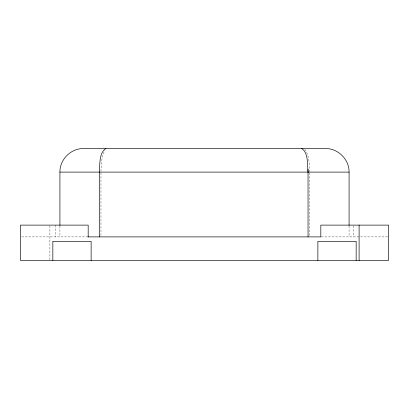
<?xml version="1.0" encoding="UTF-8"?>
<svg xmlns="http://www.w3.org/2000/svg" width="409" height="409" viewBox="0 0 409 409"><rect width="100%" height="100%" fill="white"/><g stroke="black" fill="none" stroke-linecap="round" stroke-linejoin="round"><path stroke-width="0.31" stroke-dasharray="2.04 1.53" d="M100.972 171.494C101.217 164.362 101.447 156.795 104.832 150.343M21.708 236.893L88.18 236.893M321.341 236.893L388.55 236.893M304.817 149.351C309.398 155.63 309.306 164.04 309.705 171.494M353.315 225.732L353.315 236.893M349.076 226.095L349.076 236.893M309.715 172.741L309.715 236.259M100.962 172.741L100.962 236.259M59.924 226.095L59.924 236.893M55.685 225.114L55.685 236.893M49.898 225.742L49.898 259.822"/><path stroke-width="0.61" d="M59.924 225.461L59.924 172.107C59.663 159.474 70.977 148.278 83.584 148.549L325.416 148.549C338.023 148.278 349.337 159.474 349.076 172.107L349.076 225.461M105.89 148.549C98.779 152.787 100.103 164.883 99.285 172.107L99.285 236.893M59.924 172.107L349.076 172.107M88.032 236.893L320.82 236.893L320.82 225.114L388.55 225.114L388.55 260.451L20.45 260.451L20.45 225.114L88.18 225.114L88.18 236.893M301.765 148.549C308.631 152.997 307.21 164.888 308.038 172.107M359.102 225.114L359.102 260.451M356.157 260.451L356.157 241.31L317.875 241.31L317.875 260.451M308.038 169.162L308.038 236.893M91.125 260.451L91.125 241.31L52.843 241.31L52.843 260.451"/></g></svg>
